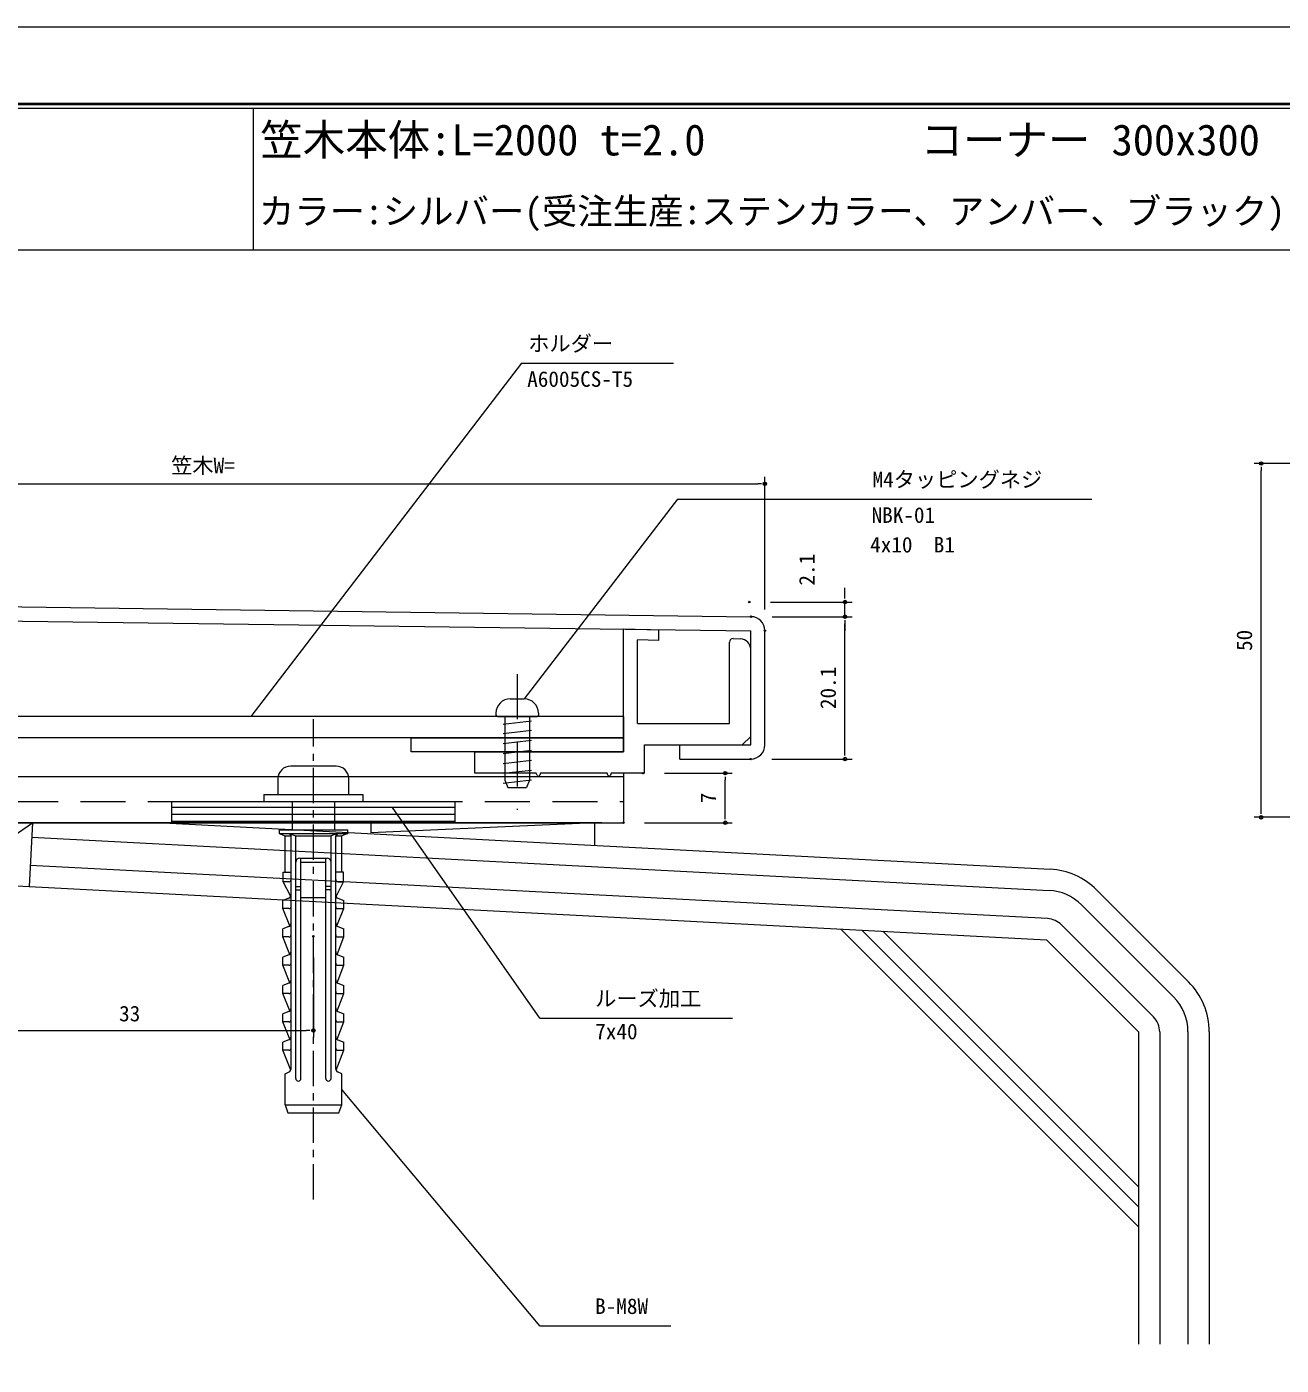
# Model space of a CAD drawing. Units: millimetres on the paper. Extents: x -210 to 210, y -148 to 148.
# Drawn here: x -116.5 to 60.8, y -40.7 to 148.5 of the extents above; entities that cross this region are included whole.
import ezdxf
from ezdxf.enums import TextEntityAlignment as Align

# ---------------------------------------------------------------- set-up
doc = ezdxf.new("R2010")
doc.units = ezdxf.units.MM
doc.header["$PDMODE"] = 32
doc.header["$PDSIZE"] = 0.2
doc.linetypes.add('USER1', pattern=[9.525, 6.35, -3.175])
doc.linetypes.add('USER4', pattern=[8, 5, -1, 1, -1])
for name, color, linetype, lineweight in [('0-0_0', 7, 'Continuous', 9), ('0-1_1-1図枠', 3, 'Continuous', 18), ('0-3_2-1寸法', 7, 'Continuous', 9), ('0-4_Defpoints', 7, 'Continuous', 9), ('0-F_41_U+FF71_U+FF99_U+FF90', 4, 'Continuous', 18), ('1-0_1手摺寸法', 3, 'Continuous', 18), ('1-1_笠木', 3, 'Continuous', 18), ('1-2_6_U+FF8A_U+FF6F_U+FF81_U+FF9D_U+FF78_U+FF9E', 4, 'Continuous', 18), ('1-3_51破線_U+FF71_U+FF99_U+FF90', 3, 'USER1', 18), ('1-5_形状', 5, 'Continuous', 18), ('1-6_アンカー', 4, 'Continuous', 18), ('1-7_寸法', 4, 'Continuous', 18), ('1-9_中心線', 1, 'USER4', 18)]:
    doc.layers.add(name, color=color, linetype=linetype, lineweight=lineweight)
doc.layers.add('0-6_1-4文字', color=7, linetype='Continuous')
doc.layers.add('1-8_MOJI', color=7, linetype='Continuous')
doc.styles.add('ＭＳ ゴシック', font='')
doc.styles.get('ＭＳ ゴシック').set_extended_font_data('MS Gothic')

# ---------------------------------------------------------------- blocks, each defined once
blk = doc.blocks.new('_Dot')
at = {"layer": '0-0_0'}
for p, q in [((-0.5, 0), (-1, 0)), ((0.25, 0), (-0.25, 0))]:
    blk.add_line(p, q, dxfattribs=at)
blk.add_circle((0, 0), 0.25, dxfattribs=at)
blk = doc.blocks.new('D40')
at = {"layer": '0-3_2-1寸法'}
for p, q in [((82.098, 173.112), (82.098, 154.163)), ((134.008, 165.464), (134.008, 154.163)), ((83.098, 155.163), (133.008, 155.163))]:
    blk.add_line(p, q, dxfattribs=at)
at = {"layer": '0-4_Defpoints'}
for p in [(82.098, 176.112), (134.008, 168.464), (134.008, 155.163)]:
    blk.add_point(p, dxfattribs=at)
at = {"layer": '0-3_2-1寸法', "rotation": 180}
blk.add_blockref('_Dot', (82.098, 155.163), dxfattribs=at)
at = {"layer": '0-3_2-1寸法'}
blk.add_blockref('_Dot', (134.008, 155.163), dxfattribs=at)
at = {"layer": '0-3_2-1寸法', "style": 'ＭＳ ゴシック'}
blk.add_text('33', height=2.199, dxfattribs=at).set_placement((106.553, 155.788), align=Align.BOTTOM_LEFT)
blk = doc.blocks.new('A$C05D0703B')
at = {"layer": '1-6_アンカー'}
for p, q in [((10.2, 61.24), (3.8, 61.24)), ((2, 59.44), (2, 57.24)), ((12, 57.24), (12, 59.44)), ((0, 57.24), (14, 57.24)), ((14, 57.24), (14, 56.24)), ((4, 56.24), (4, 52.24)), ((10, 56.24), (10, 52.24)), ((2.143, 52.24), (11.857, 52.24)), ((2.143, 52.24), (2.143, 51.74)), ((2.143, 51.74), (3, 51.383)), ((2.143, 51.74), (11.857, 51.74)), ((3, 51.383), (3.85, 51.383)), ((3, 46.24), (3, 51.383)), ((3.6, 51.74), (4.5, 51.383)), ((3.6, 51.74), (3.85, 51.383)), ((3.85, 18.474), (3.85, 51.383)), ((4.5, 51.383), (9.5, 51.383)), ((4.5, 17.115), (4.5, 51.383)), ((10.4, 51.74), (9.5, 51.383)), ((9.5, 17.115), (9.5, 51.383)), ((10.4, 51.74), (10.15, 51.383)), ((10.15, 18.474), (10.15, 51.383)), ((10.15, 51.383), (11, 51.383)), ((11.857, 51.74), (11, 51.383)), ((11, 46.24), (11, 51.383)), ((11.857, 51.74), (11.857, 52.24)), ((5.071, 48.24), (8.929, 48.24)), ((5.25, 17.115), (5.25, 48.24)), ((5.25, 47.669), (8.75, 47.669)), ((8.75, 17.115), (8.75, 48.24)), ((11.25, 46.24), (10.15, 46.24)), ((11.25, 44.901), (11.25, 46.24)), ((3.55, 44.901), (2.75, 44.901)), ((3.795, 42.807), (2.75, 44.901)), ((4.5, 44.24), (5.25, 44.24)), ((4.5, 43.74), (5.25, 43.74)), ((9.5, 44.24), (8.75, 44.24)), ((9.5, 43.74), (8.75, 43.74)), ((10.205, 42.807), (11.25, 44.901)), ((10.45, 44.901), (11.25, 44.901)), ((3.534, 42.571), (2.7, 42.24)), ((2.7, 41.097), (2.7, 42.24)), ((5.25, 42.669), (8.75, 42.669)), ((10.466, 42.571), (11.3, 42.24)), ((11.3, 41.097), (11.3, 42.24)), ((3.55, 41.097), (2.7, 41.097)), ((3.696, 38.674), (2.7, 41.097)), ((10.304, 38.674), (11.3, 41.097)), ((10.45, 41.097), (11.3, 41.097)), ((3.534, 38.571), (2.7, 38.24)), ((2.7, 37.097), (2.7, 38.24)), ((10.466, 38.571), (11.3, 38.24)), ((11.3, 37.097), (11.3, 38.24)), ((3.55, 37.097), (2.7, 37.097)), ((3.654, 34.638), (2.7, 37.097)), ((10.346, 34.638), (11.3, 37.097)), ((10.45, 37.097), (11.3, 37.097)), ((3.534, 34.571), (2.7, 34.24)), ((2.7, 33.097), (2.7, 34.24)), ((10.466, 34.571), (11.3, 34.24)), ((11.3, 33.097), (11.3, 34.24)), ((3.55, 33.097), (2.7, 33.097)), ((3.654, 30.638), (2.7, 33.097)), ((10.346, 30.638), (11.3, 33.097)), ((10.45, 33.097), (11.3, 33.097)), ((3.534, 30.571), (2.7, 30.24)), ((10.466, 30.571), (11.3, 30.24)), ((2.7, 29.097), (2.7, 30.24)), ((3.55, 29.097), (2.7, 29.097)), ((3.654, 26.638), (2.7, 29.097)), ((10.346, 26.638), (11.3, 29.097)), ((10.45, 29.097), (11.3, 29.097)), ((11.3, 29.097), (11.3, 30.24)), ((3.534, 26.571), (2.7, 26.24)), ((10.466, 26.571), (11.3, 26.24)), ((2.7, 25.097), (2.7, 26.24)), ((3.55, 25.097), (2.7, 25.097)), ((3.654, 22.638), (2.7, 25.097)), ((10.346, 22.638), (11.3, 25.097)), ((10.45, 25.097), (11.3, 25.097)), ((11.3, 25.097), (11.3, 26.24)), ((3.534, 22.571), (2.7, 22.24)), ((2.7, 21.097), (2.7, 22.24)), ((3.55, 21.097), (2.7, 21.097)), ((3.801, 18.258), (2.7, 21.097)), ((10.199, 18.258), (11.3, 21.097)), ((10.45, 21.097), (11.3, 21.097)), ((10.466, 22.571), (11.3, 22.24)), ((11.3, 21.097), (11.3, 22.24)), ((3, 17.74), (3.574, 18.027)), ((3, 13.383), (3, 17.74)), ((11, 17.74), (10.426, 18.027)), ((11, 13.383), (11, 17.74)), ((3, 13.383), (11, 13.383)), ((3, 13.383), (3.393, 12.24)), ((10.607, 12.24), (11, 13.383)), ((3.393, 12.24), (10.607, 12.24))]:
    blk.add_line(p, q, dxfattribs=at)
for points in [[(0, 57.24), (0, 56.24), (14, 56.24)], [(2.75, 44.901), (2.75, 46.24), (3.85, 46.24)]]:
    blk.add_lwpolyline(points, dxfattribs=at)
for centre, radius, start, end in [((3.8, 59.44), 1.8, 90, 180), ((10.2, 59.44), 1.8, 0, 90), ((5.071, 47.669), 0.571, 90, 180), ((8.929, 47.669), 0.571, 0, 90), ((3.55, 45.201), 0.3, 270, 0), ((10.45, 45.201), 0.3, 180, 270), ((3.35, 43.035), 0.5, 291.60553, 0), ((10.65, 43.035), 0.5, 180, 248.39447), ((3.55, 41.397), 0.3, 270, 0), ((10.45, 41.397), 0.3, 180, 270), ((3.35, 39.035), 0.5, 291.60553, 0), ((10.65, 39.035), 0.5, 180, 248.39447), ((3.55, 37.397), 0.3, 270, 0), ((10.45, 37.397), 0.3, 180, 270), ((3.35, 35.035), 0.5, 291.60553, 0), ((10.65, 35.035), 0.5, 180, 248.39447), ((3.55, 33.397), 0.3, 270, 0), ((10.45, 33.397), 0.3, 180, 270), ((3.35, 31.035), 0.5, 291.60553, 0), ((10.65, 31.035), 0.5, 180, 248.39447), ((3.55, 29.397), 0.3, 270, 0), ((10.45, 29.397), 0.3, 180, 270), ((3.35, 27.035), 0.5, 291.60553, 0), ((10.65, 27.035), 0.5, 180, 248.39447), ((3.55, 25.397), 0.3, 270, 0), ((10.45, 25.397), 0.3, 180, 270), ((3.35, 23.035), 0.5, 291.60553, 0), ((10.65, 23.035), 0.5, 180, 248.39447), ((3.55, 21.397), 0.3, 270, 0), ((10.45, 21.397), 0.3, 180, 270), ((3.35, 18.474), 0.5, 296.56505, 0), ((4.875, 17.115), 0.375, 180, 0), ((9.125, 17.115), 0.375, 180, 0), ((10.65, 18.474), 0.5, 180, 243.43495)]:
    blk.add_arc(centre, radius, start, end, dxfattribs=at)
at = {"layer": '1-9_中心線'}
blk.add_line((7, 0), (7, 67.856), dxfattribs=at)
blk = doc.blocks.new('D34')
at = {"layer": '0-3_2-1寸法'}
for p, q in [((39.008, 216.705), (39.008, 233.403)), ((197.808, 214.636), (197.808, 233.403)), ((40.008, 232.403), (196.808, 232.403))]:
    blk.add_line(p, q, dxfattribs=at)
at = {"layer": '0-4_Defpoints'}
for p in [(197.808, 232.403), (39.008, 213.705), (197.808, 211.636)]:
    blk.add_point(p, dxfattribs=at)
at = {"layer": '0-3_2-1寸法', "rotation": 180}
blk.add_blockref('_Dot', (39.008, 232.403), dxfattribs=at)
at = {"layer": '0-3_2-1寸法'}
blk.add_blockref('_Dot', (197.808, 232.403), dxfattribs=at)
at = {"layer": '0-3_2-1寸法', "style": 'ＭＳ ゴシック'}
blk.add_text('笠木W=', height=2.199, dxfattribs=at).set_placement((113.908, 233.234), align=Align.BOTTOM_LEFT)
blk = doc.blocks.new('D35')
at = {"layer": '0-3_2-1寸法'}
for p, q in [((198.836, 213.636), (210.121, 213.636)), ((209.121, 194.515), (209.121, 212.636)), ((198.808, 193.515), (210.121, 193.515))]:
    blk.add_line(p, q, dxfattribs=at)
at = {"layer": '0-4_Defpoints'}
for p in [(195.836, 213.636), (209.121, 213.636), (195.808, 193.515)]:
    blk.add_point(p, dxfattribs=at)
at = {"layer": '0-3_2-1寸法'}
for p, rotation in [((209.121, 213.636), 90), ((209.121, 193.515), 270)]:
    blk.add_blockref('_Dot', p, dxfattribs=dict(at, rotation=rotation))
at = {"layer": '0-3_2-1寸法', "style": 'ＭＳ ゴシック'}
blk.add_text('20.1', height=2.199, rotation=90, dxfattribs=at).set_placement((208.496, 200.575), align=Align.BOTTOM_LEFT)
blk = doc.blocks.new('D15')
at = {"layer": '0-3_2-1寸法'}
for p, q in [((276.714, 235.288), (266.931, 235.288)), ((267.931, 186.288), (267.931, 234.288)), ((276.714, 185.288), (266.931, 185.288))]:
    blk.add_line(p, q, dxfattribs=at)
at = {"layer": '0-4_Defpoints'}
for p in [(267.931, 235.288), (279.714, 235.288), (279.714, 185.288)]:
    blk.add_point(p, dxfattribs=at)
at = {"layer": '0-3_2-1寸法'}
for p, rotation in [((267.931, 235.288), 90), ((267.931, 185.288), 270)]:
    blk.add_blockref('_Dot', p, dxfattribs=dict(at, rotation=rotation))
at = {"layer": '0-3_2-1寸法', "style": 'ＭＳ ゴシック'}
blk.add_text('50', height=2.199, rotation=90, dxfattribs=at).set_placement((267.306, 208.788), align=Align.BOTTOM_LEFT)
blk = doc.blocks.new('A$C43F735A4')
at = {"layer": '1-2_6_U+FF8A_U+FF6F_U+FF81_U+FF9D_U+FF78_U+FF9E'}
for p, q in [((5, 15.421), (1, 14.952)), ((1.25, 14.993), (1.664, 15.993)), ((4.336, 15.993), (1.664, 15.993)), ((4.75, 14.993), (4.336, 15.993)), ((5, 14.011), (1, 13.542)), ((1.25, 5.993), (1.25, 14.993)), ((4.75, 5.993), (4.75, 14.993)), ((5, 12.602), (1, 12.132)), ((5, 11.192), (1, 10.723)), ((5, 9.782), (1, 9.313)), ((5, 8.373), (1, 7.904)), ((0, 5.493), (0, 5.793)), ((5.8, 5.993), (0.2, 5.993)), ((5, 7.055), (1, 6.586)), ((6, 5.493), (6, 5.793)), ((4, 3.493), (2, 3.493))]:
    blk.add_line(p, q, dxfattribs=at)
for centre, radius, start, end in [((0.2, 5.793), 0.2, 90, 180), ((5.8, 5.793), 0.2, 0, 90), ((2, 5.493), 2, 180, 270), ((4, 5.493), 2, 270, 0)]:
    blk.add_arc(centre, radius, start, end, dxfattribs=at)
at = {"layer": '1-3_51破線_U+FF71_U+FF99_U+FF90'}
blk.add_line((3, 0), (3, 19.154), dxfattribs=at)
blk = doc.blocks.new('D30')
at = {"layer": '0-3_2-1寸法'}
for p, q in [((183.608, 191.515), (193.208, 191.515)), ((192.208, 185.515), (192.208, 190.515)), ((180.808, 184.515), (193.208, 184.515))]:
    blk.add_line(p, q, dxfattribs=at)
at = {"layer": '0-4_Defpoints'}
for p in [(180.608, 191.515), (192.208, 191.515), (177.808, 184.515)]:
    blk.add_point(p, dxfattribs=at)
at = {"layer": '0-3_2-1寸法'}
for p, rotation in [((192.208, 191.515), 90), ((192.208, 184.515), 270)]:
    blk.add_blockref('_Dot', p, dxfattribs=dict(at, rotation=rotation))
at = {"layer": '0-3_2-1寸法', "style": 'ＭＳ ゴシック'}
blk.add_text('7', height=2.199, rotation=90, dxfattribs=at).set_placement((191.583, 187.265), align=Align.BOTTOM_LEFT)
blk = doc.blocks.new('D31')
at = {"layer": '0-3_2-1寸法'}
for p, q in [((209.121, 216.705), (209.121, 217.705)), ((198.593, 215.705), (210.121, 215.705)), ((209.121, 213.636), (209.121, 215.705)), ((198.836, 213.636), (210.121, 213.636)), ((209.121, 212.636), (209.121, 211.636))]:
    blk.add_line(p, q, dxfattribs=at)
at = {"layer": '0-4_Defpoints'}
for p in [(195.593, 215.705), (209.121, 215.705), (195.836, 213.636)]:
    blk.add_point(p, dxfattribs=at)
at = {"layer": '0-3_2-1寸法'}
for p, rotation in [((209.121, 215.705), 270), ((209.121, 213.636), 90)]:
    blk.add_blockref('_Dot', p, dxfattribs=dict(at, rotation=rotation))
at = {"layer": '0-3_2-1寸法', "style": 'ＭＳ ゴシック'}
blk.add_text('2.1', height=2.199, rotation=90, dxfattribs=at).set_placement((205.496, 218.032), align=Align.BOTTOM_LEFT)

msp = doc.modelspace()

# ---------------------------------------------------------------- linework, layer by layer
at = {"layer": '0-1_1-1図枠'}
for p, q in [((-200, 137.5), (200, 137.5)), ((-199.5, 137), (199.5, 137)), ((-84.5, 137), (-84.5, 117)), ((-199.5, 117), (199.5, 117))]:
    msp.add_line(p, q, dxfattribs=at)
at = {"layer": '0-3_2-1寸法'}
for p, q in [((-46.583, 100.976), (-84.85, 51.015)), ((-46.583, 100.976), (-25.106, 100.976)), ((-24.565, 81.758), (-46.198, 53.515)), ((-24.565, 81.758), (34.017, 81.758)), ((-43.98, 8.415), (-64.807, 38.179)), ((-43.98, 8.415), (-16.786, 8.415)), ((-43.98, -35.068), (-71.998, -1.664)), ((-43.98, -35.068), (-25.495, -35.068))]:
    msp.add_line(p, q, dxfattribs=at)
at = {"layer": '0-4_Defpoints'}
msp.add_line((-200.2, 137.7), (200.2, 137.7), dxfattribs=at)
msp.add_line((-200.2, 137.7), (200.2, 137.7), dxfattribs=at)
msp.add_lwpolyline([(-210, -148.5), (-210, 148.5), (210, 148.5), (210, -148.5)], close=True, dxfattribs=at)
at = {"layer": '0-F_41_U+FF71_U+FF99_U+FF90'}
for p, q in [((-32.198, 46.015), (-32.198, 63.407)), ((-32.196, 63.407), (-27.196, 63.26)), ((-27.196, 61.759), (-27.196, 63.26)), ((-27.196, 61.759), (-30.198, 61.848)), ((-30.198, 50.015), (-30.198, 61.848)), ((-17.198, 50.015), (-17.198, 61.529)), ((-16.683, 62.029), (-15.655, 61.999)), ((-14.198, 48.215), (-14.198, 60.5)), ((-30.198, 50.015), (-17.198, 50.015)), ((-14.198, 48.215), (-15.398, 47.015)), ((-15.398, 47.015), (-14.198, 48.215)), ((-53.198, 46.015), (-32.198, 46.015)), ((-53.198, 43.015), (-53.198, 46.015)), ((-29.198, 43.015), (-29.198, 47.015)), ((-29.198, 47.015), (-15.398, 47.015))]:
    msp.add_line(p, q, dxfattribs=at)
msp.add_lwpolyline([(-32.198, 46.015), (-62.198, 46.015), (-62.198, 48.015), (-32.198, 48.015)], close=True, dxfattribs=at)
for points in [[(-44.384, 42.74), (-44.493, 43.015), (-53.198, 43.015)], [(-34.384, 42.74), (-34.493, 43.015), (-43.903, 43.015), (-44.012, 42.74)], [(-29.198, 43.015), (-33.903, 43.015), (-34.012, 42.74)]]:
    msp.add_lwpolyline(points, dxfattribs=at)
for centre, radius, start, end in [((-16.698, 61.529), 0.5, 88.31687, 180), ((-15.698, 60.5), 1.5, 0, 88.31687), ((-44.198, 42.815), 0.2, 201.74667, 338.25333), ((-34.198, 42.815), 0.2, 201.74667, 338.25333)]:
    msp.add_arc(centre, radius, start, end, dxfattribs=at)
at = {"layer": '1-0_1手摺寸法'}
for p, q in [((-168.97, 67.205), (-14.17, 65.135)), ((-168.998, 65.205), (-14.198, 63.136)), ((-14.198, 47.015), (-14.198, 63.136)), ((-12.198, 47.015), (-12.198, 63.136)), ((-24.198, 45.015), (-14.198, 45.015)), ((-35.232, 36.015), (-135.479, 36.015))]:
    msp.add_line(p, q, dxfattribs=at)
msp.add_lwpolyline([(-24.198, 45.015), (-24.198, 47.015), (-14.198, 47.015)], dxfattribs=at)
for centre, start, end in [((-14.198, 63.136), 0, 89.18798), ((-14.198, 47.015), 270, 0)]:
    msp.add_arc(centre, 2, start, end, dxfattribs=at)
at = {"layer": '1-1_笠木'}
for p, q in [((-32.198, 51.015), (-146.998, 51.015)), ((-32.198, 51.015), (-32.198, 48.015)), ((-32.198, 48.015), (-146.998, 48.015)), ((-32.198, 42.515), (-146.998, 42.515)), ((-32.198, 43.015), (-32.198, 36.015)), ((-146.998, 36.015), (-32.198, 36.015))]:
    msp.add_line(p, q, dxfattribs=at)
at = {"layer": '1-1_笠木', "linetype": 'USER1'}
msp.add_line((-146.998, 39.015), (-32.198, 39.015), dxfattribs=at)
at = {"layer": '1-5_形状'}
for p, q in [((-97.183, 36.015), (28.115, 29.448)), ((-115.785, 33.985), (27.958, 26.452)), ((27.749, 22.458), (-115.995, 29.991)), ((34.663, 26.533), (47.661, 13.534)), ((32.541, 24.411), (45.54, 11.413)), ((42.712, 8.585), (29.713, 21.583)), ((43.59, 6.463), (43.59, -37.681)), ((47.59, 6.463), (47.59, -37.681)), ((50.59, 6.463), (50.59, -37.681))]:
    msp.add_line(p, q, dxfattribs=at)
at = {"layer": '1-5_形状', "color": 7}
for p, q in [((-36.292, 36.015), (-67.898, 34.594)), ((-67.898, 36.015), (-67.898, 34.594)), ((-36.292, 36.015), (-36.292, 32.823)), ((-127.908, 27.611), (27.592, 19.462)), ((40.59, -21.088), (-1.483, 20.985)), ((40.59, -18.26), (1.501, 20.829)), ((40.59, -15.431), (4.486, 20.673)), ((40.59, 6.463), (27.592, 19.462)), ((40.59, 6.463), (40.59, -37.681))]:
    msp.add_line(p, q, dxfattribs=at)
msp.add_lwpolyline([(-127.908, 27.611), (-115.679, 36.015), (-116.152, 26.995)], dxfattribs=at)
at = {"layer": '1-5_形状'}
for centre, radius, start, end in [((27.592, 19.462), 10, 45, 87), ((27.592, 19.462), 7, 45, 87), ((27.592, 19.462), 3, 45, 87), ((40.59, 6.463), 10, 0, 45), ((40.59, 6.463), 7, 0, 45), ((40.59, 6.463), 3, 0, 45)]:
    msp.add_arc(centre, radius, start, end, dxfattribs=at)
at = {"layer": '1-7_寸法'}
for p, q in [((-55.998, 38.179), (-95.998, 38.179)), ((-55.998, 37.179), (-95.998, 37.179)), ((-55.998, 36.179), (-95.998, 36.179))]:
    msp.add_line(p, q, dxfattribs=at)
msp.add_lwpolyline([(-95.998, 39.015), (-55.998, 39.015), (-55.998, 36.015), (-95.998, 36.015)], close=True, dxfattribs=at)

# ---------------------------------------------------------------- block references
at = {"layer": '0-3_2-1寸法'}
for name in ['D34', 'D15', 'D31', 'D35', 'D30', 'D40']:
    msp.add_blockref(name, (-210.005, -148.501), dxfattribs=at)
at = {"layer": '1-0_1手摺寸法'}
msp.add_blockref('A$C05D0703B', (-82.998, -17.226), dxfattribs=at)
at = {"layer": '1-8_MOJI', "rotation": 180}
msp.add_blockref('A$C43F735A4', (-44.198, 57.007), dxfattribs=at)

# ---------------------------------------------------------------- texts
at = {"layer": '0-3_2-1寸法', "style": 'ＭＳ ゴシック'}
for s, p in [('ホルダー', (-45.638, 101.976)), ('A6005CS-T5', (-45.783, 96.954)), ('M4タッピングネジ', (3.011, 82.758)), ('NBK-01', (2.88, 77.736)), ('4x10\u3000B1', (2.679, 73.55)), ('ルーズ加工', (-36.184, 9.415)), ('7x40', (-36.168, 4.753)), ('B-M8W', (-36.184, -34.068))]:
    msp.add_text(s, height=2.199, dxfattribs=at).set_placement(p, align=Align.BOTTOM_LEFT)
at = {"layer": '0-6_1-4文字', "style": 'ＭＳ ゴシック'}
for s, height, p in [('笠木本体:L=2000 t=2.0', 4.399, (-83.5, 129)), ('コーナー 300x300', 4.399, (9.805, 129)), ('カラー:シルバー(受注生産:ステンカラー、アンバー、ブラック)', 3.666, (-83.689, 119.5))]:
    msp.add_text(s, height=height, dxfattribs=at).set_placement(p, align=Align.BOTTOM_LEFT)

doc.saveas('drawing.dxf')
